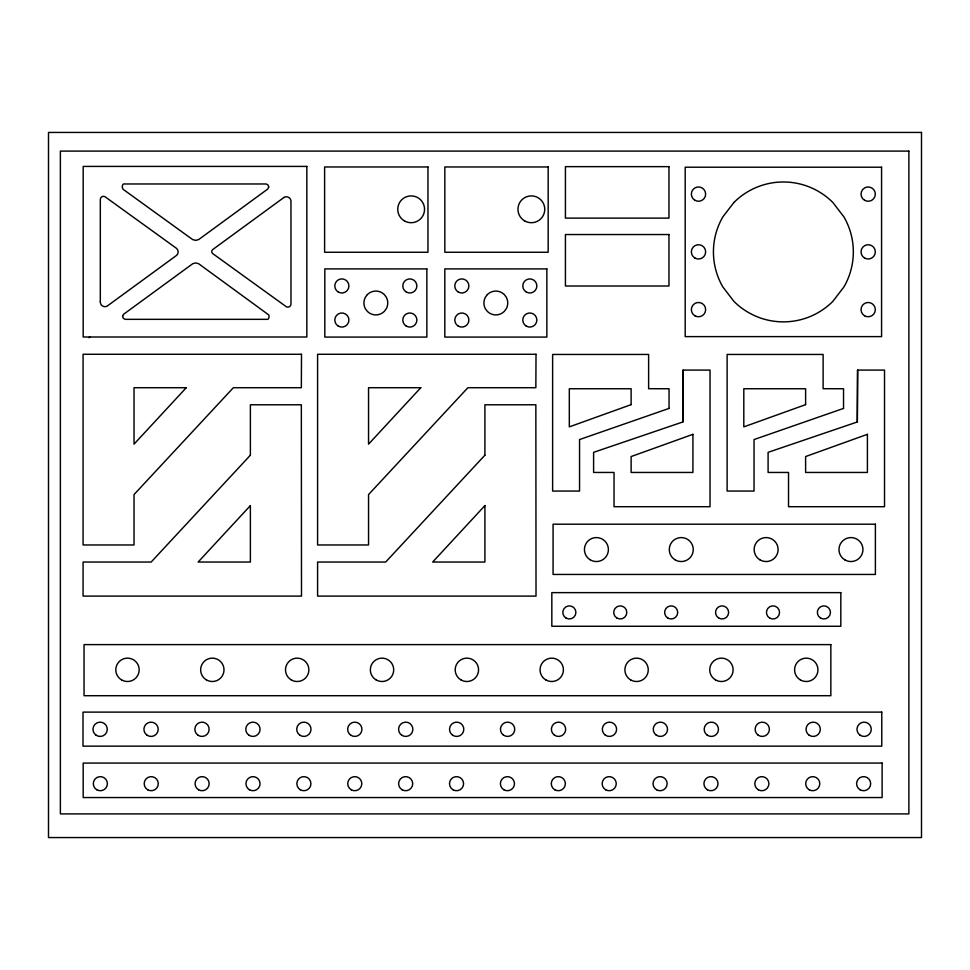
<?xml version="1.0" encoding="UTF-8"?>
<svg xmlns="http://www.w3.org/2000/svg" width="970" height="970" viewBox="0 0 970 970"><rect width="100%" height="100%" fill="white"/><g stroke="black" fill="none" stroke-linecap="round" stroke-linejoin="round"><path stroke-width="1.45" d="M683.11 370.091L682.819 421.962L593.604 452.335L593.604 472.451L614.034 472.451L614.034 506.704L710.028 506.704L710.028 370.091L683.11 370.091L682.819 421.962M857.601 370.091L857.322 421.962L768.094 452.335L768.094 472.451L788.525 472.451L788.525 506.704L884.519 506.704L884.519 370.091L857.601 370.091L857.322 421.962M88.876 337.705L89.858 337.002M301.5 354.28L301.343 387.709L233.37 387.709L134.03 494.567L134.03 544.97L83.08 544.97L83.08 354.28L301.5 354.28M536.022 354.28L535.852 387.709L467.892 387.709L368.551 494.567L368.551 544.97L317.59 544.97L317.59 354.28L536.022 354.28M100.322 301.537L100.359 302.785A4.644 4.644 0 0 0 107.052 306.18L176.2 255.668A4.632 4.632 0 0 0 176.237 248.15L105.269 196.91A3.116 3.116 0 0 0 100.322 199.444L100.322 301.537M122.644 316.002L123.202 318.208L125.178 319.336L267.962 319.336A3.989 3.989 0 0 0 268.726 314.911L198.559 263.67L195.661 262.943L192.775 263.694L123.542 314.304L122.644 316.002M268.738 186.919L267.805 189.004L198.668 239.578L195.685 240.378L192.703 239.602L123.384 189.526A3.989 3.989 0 0 1 123.384 183.973L266.168 183.973L267.89 184.809L268.738 186.919M367.4 294.553L365.496 297.026A11.943 11.943 0 0 0 365.496 308.957L367.4 311.431A11.943 11.943 0 0 0 384.278 311.431L386.181 308.957A11.943 11.943 0 0 0 386.181 297.026L384.278 294.553A11.943 11.943 0 0 0 367.4 294.553M487.389 294.553L485.485 297.026A11.943 11.943 0 0 0 485.485 308.957L487.389 311.431A11.943 11.943 0 0 0 504.267 311.431L506.17 308.957A11.943 11.943 0 0 0 506.17 297.026L504.267 294.553A11.943 11.943 0 0 0 487.389 294.553M733.926 202.463L722.808 216.94A69.949 69.949 0 0 0 722.808 286.89L733.926 301.379A69.949 69.949 0 0 0 832.842 301.379L843.961 286.89A69.949 69.949 0 0 0 843.961 216.94L832.842 202.463A69.949 69.949 0 0 0 733.926 202.463M186.264 387.709L134.03 444.151L134.03 387.709L186.264 387.709M250.381 505.6L198.147 562.042L250.381 562.042L250.381 505.6M420.786 387.709L368.551 444.151L368.551 387.709L420.786 387.709M484.903 505.6L432.668 562.042L484.903 562.042L484.903 505.6M250.381 455.197L151.162 562.042L83.08 562.042L83.08 596.101L301.5 596.101L301.343 404.781L250.381 404.781L250.381 455.197M484.903 455.197L385.684 562.042L317.59 562.042L317.59 596.101L536.022 596.101L535.852 404.781L484.903 404.781L484.903 455.197M283.992 197.444L212.794 249.496A2.583 2.583 0 0 0 212.806 253.667L286.041 306.544A3.116 3.116 0 0 0 290.988 304.01L290.964 200.669A4.644 4.644 0 0 0 284.271 197.274L283.992 197.444M631.118 404.648L569.317 426.873L569.317 388.752L631.118 388.752L631.118 404.648M692.919 434.33L631.118 456.555L631.118 472.451L692.919 472.451L692.919 434.33M805.609 404.648L743.808 426.873L743.808 388.752L805.609 388.752L805.609 404.648M867.41 434.33L805.609 456.555L805.609 472.451L867.41 472.451L867.41 434.33M669.045 408.418L579.551 439.555L579.551 491.062L552.621 491.062L552.621 354.45L648.615 354.45L648.615 388.703L669.045 388.752L669.045 408.418M843.536 408.418L754.042 439.555L754.042 491.062L727.112 491.062L727.112 354.45L823.118 354.45L823.118 388.703L843.536 388.752L843.536 408.418M921.5 132.441L48.5 132.441L48.5 837.559L921.5 837.559L921.5 132.441M908.878 151.102L60.382 151.102L60.382 813.903L908.878 813.903L908.878 151.102M306.835 166.416L83.19 166.416L83.19 337.002L306.835 337.002L306.835 166.416M668.961 166.646L565.425 166.646L565.425 218.117L668.961 218.117L668.961 166.646M427.952 166.961L324.611 166.961L324.611 252.261L427.952 252.261L427.952 166.961M548.171 166.961L444.83 166.961L444.83 252.261L548.171 252.261L548.171 166.961M881.572 167.216L685.196 167.216L685.196 336.614L881.572 336.614L881.572 167.216M668.961 234.546L565.425 234.546L565.425 286.017L668.961 286.017L668.961 234.546M426.861 268.92L324.817 268.896L324.817 337.087L426.861 337.087L426.861 268.92M546.85 268.92L444.806 268.896L444.806 337.087L546.85 337.087L546.85 268.896M875.389 524.2L553.07 524.2L553.07 574.446L875.389 574.446L875.389 524.2M840.82 592.634L551.833 592.634L551.833 626.268L840.82 626.268L840.82 592.634M830.841 644.613L84.05 644.613L84.05 695.708L830.841 695.708L830.841 644.613M881.766 712.113L83.008 712.113L83.008 746.148L881.766 746.148L881.766 712.113M882.13 763.075L83.19 763.075L83.19 797.546L882.13 797.546L882.13 763.075M590.427 559.945A11.992 11.992 0 0 0 608.408 549.553A11.992 11.992 0 0 0 590.427 539.174A11.992 11.992 0 0 0 590.427 559.945M675.278 559.945A11.992 11.992 0 0 0 693.259 549.553A11.992 11.992 0 0 0 675.278 539.174A11.992 11.992 0 0 0 675.278 559.945M760.128 559.945A11.992 11.992 0 0 0 778.11 549.553A11.992 11.992 0 0 0 760.128 539.174A11.992 11.992 0 0 0 760.128 559.945M844.967 559.945A11.992 11.992 0 0 0 862.948 549.553A11.992 11.992 0 0 0 844.967 539.174A11.992 11.992 0 0 0 844.967 559.945M566.08 618.108A6.56 6.56 0 0 0 575.913 612.434A6.56 6.56 0 0 0 566.08 606.747A6.56 6.56 0 0 0 566.08 618.108M616.981 618.108A6.56 6.56 0 0 0 626.814 612.434A6.56 6.56 0 0 0 616.981 606.747A6.56 6.56 0 0 0 616.981 618.108M667.894 618.108A6.56 6.56 0 0 0 677.727 612.434A6.56 6.56 0 0 0 667.894 606.747A6.56 6.56 0 0 0 667.894 618.108M718.806 618.108A6.56 6.56 0 0 0 728.64 612.434A6.56 6.56 0 0 0 718.806 606.747A6.56 6.56 0 0 0 718.806 618.108M769.707 618.108A6.56 6.56 0 0 0 779.553 612.434A6.56 6.56 0 0 0 769.707 606.747A6.56 6.56 0 0 0 769.707 618.108M820.62 618.108A6.56 6.56 0 0 0 830.453 612.434A6.56 6.56 0 0 0 820.62 606.747A6.56 6.56 0 0 0 820.62 618.108M121.65 679.946A11.676 11.676 0 0 0 139.171 669.821A11.676 11.676 0 0 0 121.65 659.709A11.676 11.676 0 0 0 121.65 679.946M206.489 679.946A11.676 11.676 0 0 0 224.009 669.821A11.676 11.676 0 0 0 206.489 659.709A11.676 11.676 0 0 0 206.489 679.946M291.339 679.946A11.676 11.676 0 0 0 308.86 669.821A11.676 11.676 0 0 0 291.339 659.709A11.676 11.676 0 0 0 291.339 679.946M376.19 679.946A11.676 11.676 0 0 0 393.711 669.821A11.676 11.676 0 0 0 376.19 659.709A11.676 11.676 0 0 0 376.19 679.946M461.041 679.946A11.676 11.676 0 0 0 478.562 669.821A11.676 11.676 0 0 0 461.041 659.709A11.676 11.676 0 0 0 461.041 679.946M545.892 679.946A11.676 11.676 0 0 0 563.412 669.821A11.676 11.676 0 0 0 545.892 659.709A11.676 11.676 0 0 0 545.892 679.946M630.743 679.946A11.676 11.676 0 0 0 648.263 669.821A11.676 11.676 0 0 0 630.743 659.709A11.676 11.676 0 0 0 630.743 679.946M715.581 679.946A11.676 11.676 0 0 0 733.114 669.821A11.676 11.676 0 0 0 715.581 659.709A11.676 11.676 0 0 0 715.581 679.946M800.432 679.946A11.676 11.676 0 0 0 817.952 669.821A11.676 11.676 0 0 0 800.432 659.709A11.676 11.676 0 0 0 800.432 679.946M95.981 735.114A7.142 7.142 0 0 0 107.246 729.973A7.142 7.142 0 0 0 97.17 722.795A7.142 7.142 0 0 0 95.981 735.114M146.919 735.114A7.142 7.142 0 0 0 158.183 729.973A7.142 7.142 0 0 0 148.095 722.795A7.142 7.142 0 0 0 146.919 735.114M197.856 735.114A7.142 7.142 0 0 0 209.108 729.973A7.142 7.142 0 0 0 199.032 722.795A7.142 7.142 0 0 0 197.856 735.114M248.781 735.114A7.142 7.142 0 0 0 260.045 729.973A7.142 7.142 0 0 0 249.969 722.795A7.142 7.142 0 0 0 248.781 735.114M299.718 735.114A7.142 7.142 0 0 0 310.982 729.973A7.142 7.142 0 0 0 300.894 722.795A7.142 7.142 0 0 0 299.718 735.114M350.655 735.114A7.142 7.142 0 0 0 361.907 729.973A7.142 7.142 0 0 0 351.831 722.795A7.142 7.142 0 0 0 350.655 735.114M401.58 735.114A7.142 7.142 0 0 0 412.844 729.973A7.142 7.142 0 0 0 402.768 722.795A7.142 7.142 0 0 0 401.58 735.114M452.517 735.114A7.142 7.142 0 0 0 463.781 729.973A7.142 7.142 0 0 0 453.693 722.795A7.142 7.142 0 0 0 452.517 735.114M503.454 735.114A7.142 7.142 0 0 0 514.706 729.973A7.142 7.142 0 0 0 504.63 722.795A7.142 7.142 0 0 0 503.454 735.114M554.379 735.114A7.142 7.142 0 0 0 565.643 729.973A7.142 7.142 0 0 0 555.567 722.795A7.142 7.142 0 0 0 554.379 735.114M605.316 735.114A7.142 7.142 0 0 0 616.568 729.973A7.142 7.142 0 0 0 606.492 722.795A7.142 7.142 0 0 0 605.316 735.114M656.253 735.114A7.142 7.142 0 0 0 667.505 729.973A7.142 7.142 0 0 0 657.43 722.795A7.142 7.142 0 0 0 656.253 735.114M707.178 735.114A7.142 7.142 0 0 0 718.443 729.973A7.142 7.142 0 0 0 708.367 722.795A7.142 7.142 0 0 0 707.178 735.114M758.116 735.114A7.142 7.142 0 0 0 769.368 729.973A7.142 7.142 0 0 0 759.292 722.795A7.142 7.142 0 0 0 758.116 735.114M809.041 735.114A7.142 7.142 0 0 0 820.305 729.973A7.142 7.142 0 0 0 810.229 722.795A7.142 7.142 0 0 0 809.041 735.114M859.978 735.114A7.142 7.142 0 0 0 871.242 729.973A7.142 7.142 0 0 0 861.166 722.795A7.142 7.142 0 0 0 859.978 735.114M96.818 789.786A7.057 7.057 0 0 0 107.391 783.687A7.057 7.057 0 0 0 96.818 777.576A7.057 7.057 0 0 0 96.818 789.786M147.707 789.786A7.057 7.057 0 0 0 158.28 783.687A7.057 7.057 0 0 0 147.707 777.576A7.057 7.057 0 0 0 147.707 789.786M198.583 789.786A7.057 7.057 0 0 0 209.168 783.687A7.057 7.057 0 0 0 198.583 777.576A7.057 7.057 0 0 0 198.583 789.786M249.472 789.786A7.057 7.057 0 0 0 260.045 783.687A7.057 7.057 0 0 0 249.472 777.576A7.057 7.057 0 0 0 249.472 789.786M300.361 789.786A7.057 7.057 0 0 0 310.933 783.687A7.057 7.057 0 0 0 300.361 777.576A7.057 7.057 0 0 0 300.361 789.786M351.249 789.786A7.057 7.057 0 0 0 361.822 783.687A7.057 7.057 0 0 0 351.249 777.576A7.057 7.057 0 0 0 351.249 789.786M402.126 789.786A7.057 7.057 0 0 0 412.711 783.687A7.057 7.057 0 0 0 402.126 777.576A7.057 7.057 0 0 0 402.126 789.786M453.014 789.786A7.057 7.057 0 0 0 463.587 783.687A7.057 7.057 0 0 0 453.014 777.576A7.057 7.057 0 0 0 453.014 789.786M503.903 789.786A7.057 7.057 0 0 0 514.476 783.687A7.057 7.057 0 0 0 503.903 777.576A7.057 7.057 0 0 0 503.903 789.786M554.791 789.786A7.057 7.057 0 0 0 565.364 783.687A7.057 7.057 0 0 0 554.791 777.576A7.057 7.057 0 0 0 554.791 789.786M605.668 789.786A7.057 7.057 0 0 0 616.253 783.687A7.057 7.057 0 0 0 605.668 777.576A7.057 7.057 0 0 0 605.668 789.786M656.557 789.786A7.057 7.057 0 0 0 667.142 783.687A7.057 7.057 0 0 0 656.557 777.576A7.057 7.057 0 0 0 656.557 789.786M707.445 789.786A7.057 7.057 0 0 0 718.018 783.687A7.057 7.057 0 0 0 707.445 777.576A7.057 7.057 0 0 0 707.445 789.786M758.334 789.786A7.057 7.057 0 0 0 768.907 783.687A7.057 7.057 0 0 0 758.334 777.576A7.057 7.057 0 0 0 758.334 789.786M809.222 789.786A7.057 7.057 0 0 0 819.795 783.687A7.057 7.057 0 0 0 809.222 777.576A7.057 7.057 0 0 0 809.222 789.786M860.099 789.786A7.057 7.057 0 0 0 870.684 783.687A7.057 7.057 0 0 0 860.099 777.576A7.057 7.057 0 0 0 860.099 789.786M524.661 220.905A13.398 13.398 0 0 0 544.764 209.302A13.398 13.398 0 0 0 524.661 197.698A13.398 13.398 0 0 0 524.661 220.905M404.441 220.905A13.398 13.398 0 0 0 424.545 209.302A13.398 13.398 0 0 0 404.441 197.698A13.398 13.398 0 0 0 404.441 220.905M458.313 292.055A7.057 7.057 0 0 0 468.886 285.944A7.057 7.057 0 0 0 458.313 279.833A7.057 7.057 0 0 0 458.313 292.055M526.298 292.055A7.057 7.057 0 0 0 536.871 285.956A7.057 7.057 0 0 0 526.298 279.845A7.057 7.057 0 0 0 526.298 292.055M526.286 326.138A7.057 7.057 0 0 0 536.859 320.039A7.057 7.057 0 0 0 526.286 313.928A7.057 7.057 0 0 0 526.286 326.138M458.313 326.138A7.057 7.057 0 0 0 468.886 320.039A7.057 7.057 0 0 0 458.313 313.928A7.057 7.057 0 0 0 458.313 326.138M338.324 326.138A7.057 7.057 0 0 0 348.909 320.039A7.057 7.057 0 0 0 338.324 313.928A7.057 7.057 0 0 0 338.324 326.138M338.324 292.055A7.057 7.057 0 0 0 348.909 285.944A7.057 7.057 0 0 0 338.324 279.833A7.057 7.057 0 0 0 338.324 292.055M406.309 292.055A7.057 7.057 0 0 0 416.882 285.956A7.057 7.057 0 0 0 406.309 279.845A7.057 7.057 0 0 0 406.309 292.055M406.297 326.138A7.057 7.057 0 0 0 416.882 320.039A7.057 7.057 0 0 0 406.297 313.928A7.057 7.057 0 0 0 406.297 326.138M694.932 200.305A7.142 7.142 0 0 0 705.651 194.121A7.142 7.142 0 0 0 694.932 187.925A7.142 7.142 0 0 0 694.932 200.305M694.932 258.056A7.142 7.142 0 0 0 705.651 251.873A7.142 7.142 0 0 0 694.932 245.677A7.142 7.142 0 0 0 694.932 258.056M694.932 315.808A7.142 7.142 0 0 0 705.651 309.612A7.142 7.142 0 0 0 694.932 303.428A7.142 7.142 0 0 0 694.932 315.808M864.61 200.305A7.142 7.142 0 0 0 875.328 194.121A7.142 7.142 0 0 0 864.61 187.925A7.142 7.142 0 0 0 864.61 200.305M864.61 258.056A7.142 7.142 0 0 0 875.328 251.873A7.142 7.142 0 0 0 864.61 245.677A7.142 7.142 0 0 0 864.61 258.056M864.61 315.808A7.142 7.142 0 0 0 875.328 309.612A7.142 7.142 0 0 0 864.61 303.428A7.142 7.142 0 0 0 864.61 315.808"/></g></svg>
